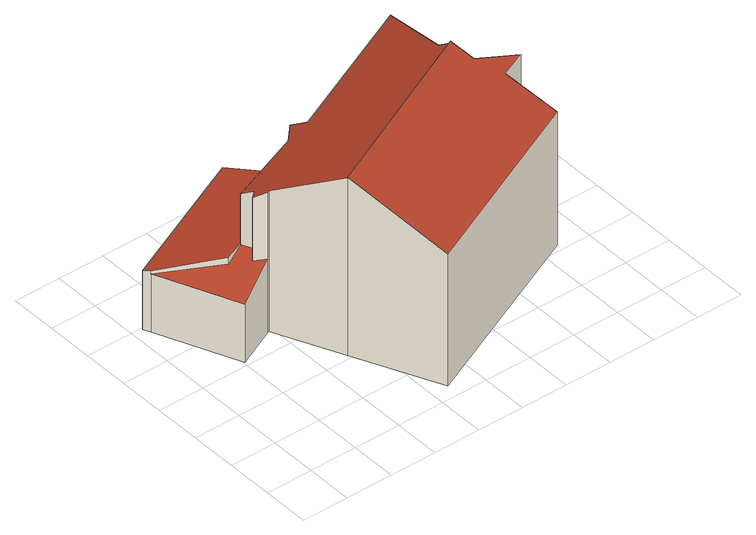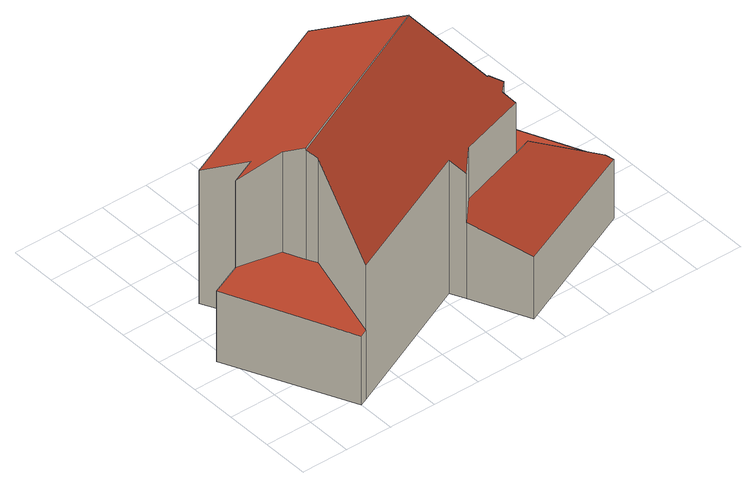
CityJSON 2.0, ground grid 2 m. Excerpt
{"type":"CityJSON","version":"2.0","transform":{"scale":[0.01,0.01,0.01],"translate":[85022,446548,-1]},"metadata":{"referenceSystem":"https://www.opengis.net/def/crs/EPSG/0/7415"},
"CityObjects":{
"building1":{"type":"Building","attributes":{"b3_dak_type":"slanted","b3_h_dak_50p":6.36,"b3_h_dak_70p":7.01,"b3_h_dak_max":9.12,"b3_h_dak_min":2.37,"b3_h_maaiveld":-0.139,"b3_kas_warenhuis":false,"b3_mutatie_ahn3_ahn4":false,"b3_reconstructie_onvolledig":false,"b3_rmse_lod12":2.41,"b3_rmse_lod13":0.682,"b3_rmse_lod22":0.278,"b3_val3dity_lod12":"[]","b3_val3dity_lod13":"[]","b3_val3dity_lod22":"[]","b3_volume_lod12":753.97,"b3_volume_lod13":644.85,"b3_volume_lod22":607.26,"geconstateerd":false,"oorspronkelijkbouwjaar":1949,"status":"Pand in gebruik"},"children":["building1-1"]},
"building1-1":{"type":"BuildingPart","parents":["building1"],"geometry":[{"type":"Solid","lod":"2.2","boundaries":[[[[0,1,2,3,4,5,6,7,8,9,10,11,12,13,14,15]],[[16,4,3,17]],[[18,19,20,21]],[[22,23,24,19,18]],[[25,11,10,26,27]],[[27,26,28,29]],[[17,3,2,30,31]],[[32,12,11,25]],[[33,13,12,32]],[[29,28,34,35,36]],[[37,9,8,38]],[[38,8,7,39]],[[26,10,9,37]],[[40,39,7,6,41]],[[41,6,5,42,43]],[[44,15,14,45]],[[46,47,0,15,44]],[[48,45,14,13,33]],[[35,34,49,50]],[[36,35,45,48]],[[50,49,39,40]],[[42,5,4,16]],[[51,52,23,22]],[[43,42,52,51]],[[53,54,24,23]],[[30,2,1,55]],[[31,30,54,53]],[[21,20,47,46]],[[55,1,0,47]],[[36,48,33,32,25,27,29]],[[39,49,34,28,26,37,38]],[[31,53,23,52,42,16,17]],[[21,46,44,45,35,50,40,41,43,51,22,18]],[[55,47,20,19,24,54,30]]]],"semantics":{"surfaces":[{"type":"GroundSurface"},{"type":"WallSurface","on_footprint_edge":true},{"type":"WallSurface","on_footprint_edge":false},{"type":"RoofSurface"}],"values":[[0,1,2,2,1,2,1,1,1,2,1,1,1,1,1,1,1,1,2,2,2,1,2,2,2,1,2,2,1,3,3,3,3,3]]}}]}
},
"vertices":[
[377,697,86],[206,619,86],[59,960,86],[45,991,86],[623,1249,86],[733,1009,86],[762,946,86],[1367,1223,86],[1400,1238,86],[1640,722,86],[1501,660,86],[1391,611,86],[1479,431,86],[676,61,86],[511,420,86],[383,700,86],[623,1249,366],[45,991,354],[369,766,684],[369,766,426],[335,732,409],[335,732,693],[348,815,655],[348,815,428],[348,815,426],[1391,611,794],[1501,660,401],[1501,660,794],[1314,693,396],[1314,693,850],[59,960,350],[59,960,362],[1479,431,688],[676,61,680],[1274,776,395],[1274,776,890],[1274,776,899],[1640,722,404],[1400,1238,397],[1367,1223,397],[1367,1223,691],[762,946,687],[733,1009,431],[733,1009,649],[383,700,720],[511,420,888],[377,697,720],[377,697,418],[511,420,890],[1253,817,395],[1253,817,865],[653,922,673],[653,922,441],[269,786,425],[269,786,395],[206,619,347]
]}
